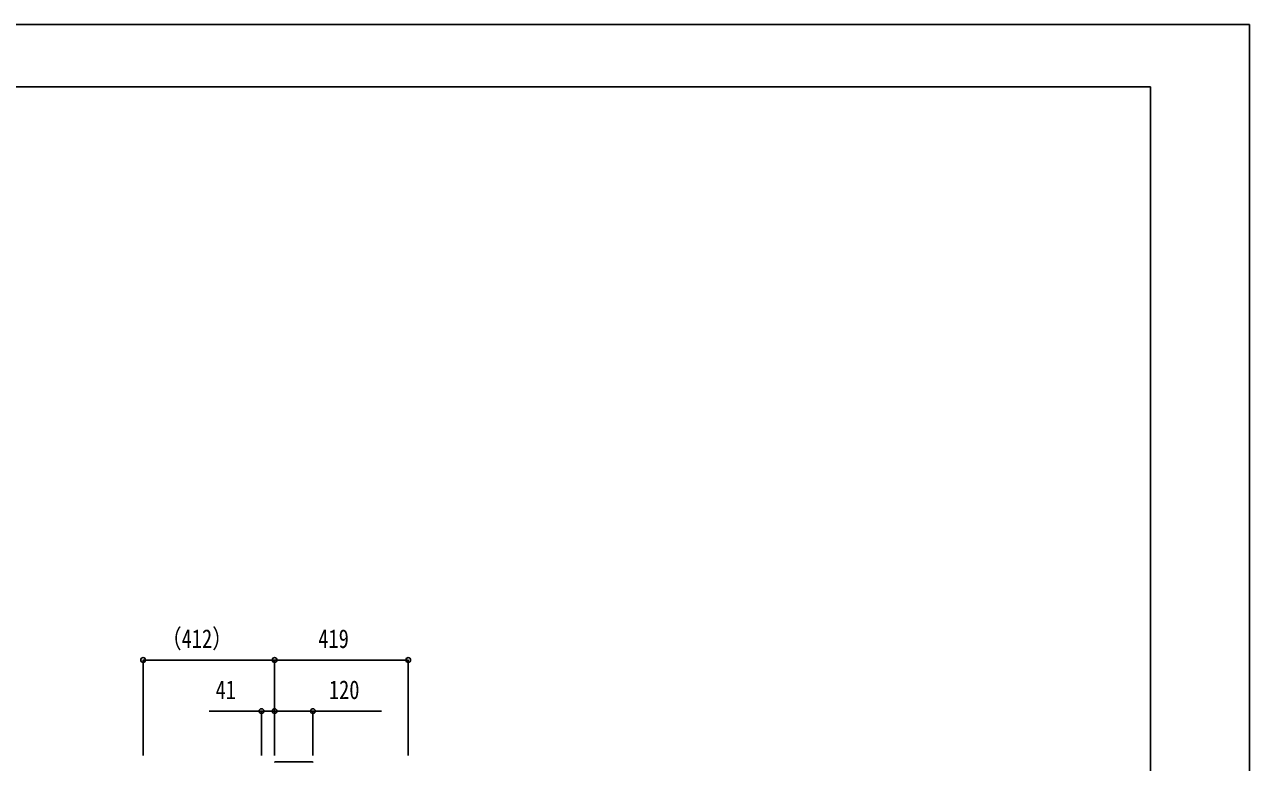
# Model space of a CAD drawing. Units: millimetres, scale not verified. Extents: x -4205 to 4205, y -2970 to 2970.
# Drawn here: x 368 to 4205, y 659 to 2970 of the extents above; entities that cross this region are included whole.
import ezdxf
from ezdxf.enums import TextEntityAlignment as Align

# ---------------------------------------------------------------- set-up
doc = ezdxf.new("R2010")
doc.units = ezdxf.units.MM
doc.header["$LTSCALE"] = 16
for name, color, linetype in [('0-4_YKK_13', 4, 'Continuous'), ('0-6_YKK_D', 6, 'Continuous'), ('0-7_YKK_ZWAK', 7, 'Continuous')]:
    doc.layers.add(name, color=color, linetype=linetype)
doc.styles.add('ＭＳ ゴシック', font='')
doc.styles.get('ＭＳ ゴシック').set_extended_font_data('MS Gothic')

msp = doc.modelspace()

# ---------------------------------------------------------------- linework, layer by layer
at = {"layer": '0-4_YKK_13'}
msp.add_line((1153.11, 661), (1269.73, 661), dxfattribs=at)
for centre, start, end in [((1153.11, 659), 90, 176.5), ((1269.73, 659), 3.5, 90)]:
    msp.add_arc(centre, 2, start, end, dxfattribs=at)
at = {"layer": '0-6_YKK_D'}
for p, q in [((739.42, 681), (739.42, 981)), ((739.42, 980), (1151.42, 980)), ((1151.41, 681), (1151.41, 981)), ((1570.02, 980), (1151.41, 980)), ((1151.42, 681), (1151.42, 981)), ((1570.02, 681), (1570.02, 981)), ((1110.42, 681), (1110.42, 821)), ((1151.41, 681), (1151.41, 821)), ((1151.42, 681), (1151.42, 821)), ((1271.42, 681), (1271.42, 821))]:
    msp.add_line(p, q, dxfattribs=at)
for points in [[(1151.41, 820), (1110.42, 820), (946.55, 820)], [(1151.42, 820), (1271.42, 820), (1486.49, 820)]]:
    msp.add_lwpolyline(points, dxfattribs=at)
for centre in [(739.42, 980), (1151.41, 980), (1151.42, 980), (1570.02, 980), (1110.42, 820), (1151.41, 820), (1151.42, 820), (1271.42, 820)]:
    msp.add_circle(centre, 7.5, dxfattribs=at)
at = {"layer": '0-7_YKK_ZWAK'}
for q in [(-3904.98, 2775), (3895.02, -2525)]:
    msp.add_line((3895.02, 2775), q, dxfattribs=at)
msp.add_lwpolyline([(-4205, -2970), (4205, -2970), (4205, 2970), (-4205, 2970)], close=True, dxfattribs=at)

# ---------------------------------------------------------------- texts
at = {"layer": '0-6_YKK_D', "style": 'ＭＳ ゴシック', "width": 0.8}
for s, p in [('（412）', (796.09, 1000)), ('419', (1288.18, 1000)), ('41', (966.55, 840)), ('120', (1321.42, 840))]:
    msp.add_text(s, height=58.65, dxfattribs=at).set_placement(p, align=Align.BOTTOM_LEFT)

doc.saveas('drawing.dxf')
